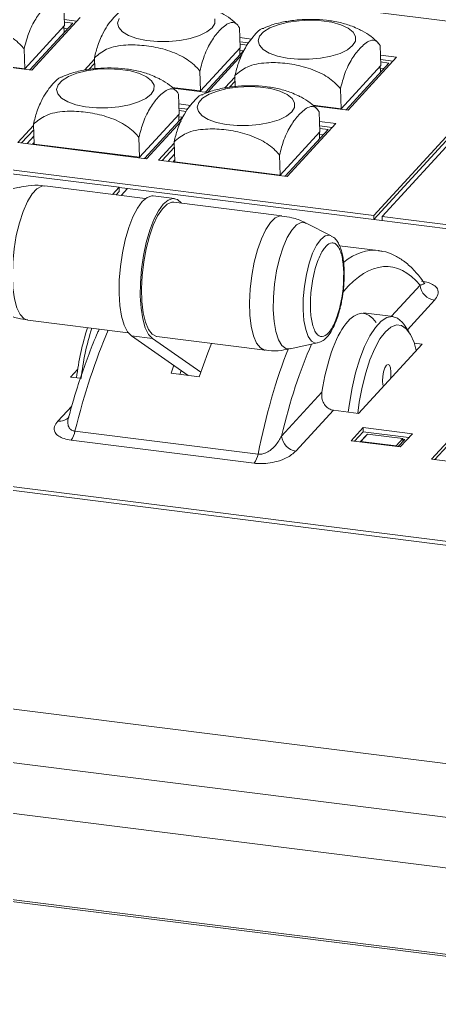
# Model space of a CAD drawing. Header units: millimetres. Extents: x 98 to 1129, y 87 to 737.
# Drawn here: x 920.8 to 976.7, y 539.8 to 669.1 of the extents above; entities that cross this region are included whole.
import ezdxf

# ---------------------------------------------------------------- set-up
doc = ezdxf.new("R2010")
doc.units = ezdxf.units.MM

msp = doc.modelspace()

# ---------------------------------------------------------------- linework, layer by layer
at = {"color": 7, "linetype": 'Continuous', "lineweight": 15}
for p, q in [((746.745, 697.95), (990.234, 667.274)), ((688.621, 677.683), (934.074, 646.759)), ((967.938, 643.006), (724.45, 673.683)), ((926.789, 668.272), (926.709, 670.928)), ((922.163, 662.365), (927.881, 668.589)), ((922.444, 662.33), (928.895, 669.351)), ((928.444, 668.86), (926.765, 669.072)), ((927.881, 668.589), (926.775, 668.728)), ((926.789, 668.272), (921.501, 662.517)), ((926.726, 668.204), (926.751, 667.359)), ((926.735, 667.912), (927.204, 667.853)), ((950.174, 665.326), (950.095, 667.982)), ((990.234, 667.274), (967.938, 643.006)), ((951.662, 666.483), (950.134, 666.675)), ((951.285, 665.983), (950.15, 666.125)), ((990.25, 666.724), (967.982, 642.487)), ((969.061, 642.865), (991.356, 667.132)), ((921.501, 662.517), (921.422, 665.173)), ((950.174, 665.326), (944.887, 659.571)), ((945.548, 659.419), (950.688, 665.014)), ((950.111, 665.257), (950.136, 664.413)), ((950.12, 664.966), (950.59, 664.906)), ((951.088, 665.665), (950.16, 665.782)), ((968.882, 662.969), (968.803, 665.625)), ((930.782, 663.794), (929.442, 662.336)), ((930.776, 663.995), (930.82, 662.519)), ((945.829, 659.383), (950.412, 664.371)), ((964.538, 657.026), (970.988, 664.048)), ((970.988, 664.048), (968.842, 664.318)), ((970.537, 663.557), (968.858, 663.768)), ((969.974, 663.285), (968.869, 663.425)), ((921.501, 662.517), (917.742, 662.991)), ((917.833, 662.911), (922.444, 662.33)), ((921.475, 662.452), (921.473, 662.521)), ((930.798, 663.245), (930.036, 662.415)), ((944.887, 659.571), (944.807, 662.227)), ((968.882, 662.969), (963.595, 657.214)), ((964.256, 657.062), (969.974, 663.285)), ((968.82, 662.9), (968.845, 662.056)), ((968.828, 662.609), (969.298, 662.549)), ((949.49, 661.437), (948.15, 659.979)), ((949.507, 660.888), (948.744, 660.058)), ((949.484, 661.638), (949.528, 660.162)), ((944.887, 659.571), (941.127, 660.044)), ((941.219, 659.964), (945.829, 659.383)), ((944.86, 659.506), (944.858, 659.574)), ((963.595, 657.214), (963.516, 659.87)), ((942.067, 656.501), (941.987, 659.157)), ((943.554, 657.658), (942.026, 657.851)), ((943.177, 657.158), (942.043, 657.301)), ((942.981, 656.84), (942.053, 656.957)), ((963.595, 657.214), (959.835, 657.687)), ((959.927, 657.607), (964.538, 657.026)), ((963.568, 657.149), (963.566, 657.217)), ((942.067, 656.501), (936.779, 650.746)), ((937.441, 650.594), (942.581, 656.189)), ((942.004, 656.433), (942.029, 655.588)), ((942.012, 656.141), (942.482, 656.082)), ((960.775, 654.144), (960.696, 656.8)), ((922.675, 654.97), (920.604, 652.716)), ((922.691, 654.42), (921.071, 652.657)), ((922.669, 655.17), (922.748, 652.514)), ((937.722, 650.559), (942.304, 655.547)), ((956.149, 648.237), (961.867, 654.461)), ((956.43, 648.202), (962.881, 655.223)), ((962.881, 655.223), (960.735, 655.494)), ((962.43, 654.732), (960.751, 654.944)), ((961.867, 654.461), (960.761, 654.6)), ((922.717, 653.54), (921.819, 652.562)), ((936.779, 650.746), (936.7, 653.402)), ((960.775, 654.144), (955.487, 648.389)), ((960.712, 654.076), (960.737, 653.231)), ((960.721, 653.784), (961.191, 653.725)), ((920.604, 652.716), (937.722, 650.559)), ((922.52, 652.474), (922.742, 652.716)), ((936.779, 650.746), (922.748, 652.514)), ((922.813, 652.506), (922.815, 652.437)), ((941.383, 652.613), (939.312, 650.359)), ((941.399, 652.063), (939.779, 650.3)), ((941.377, 652.813), (941.456, 650.157)), ((936.753, 650.681), (936.751, 650.75)), ((941.426, 651.183), (940.528, 650.205)), ((955.487, 648.389), (955.408, 651.045)), ((939.312, 650.359), (956.43, 648.202)), ((941.228, 650.117), (941.45, 650.359)), ((955.487, 648.389), (941.456, 650.157)), ((941.521, 650.149), (941.523, 650.08)), ((955.461, 648.324), (955.459, 648.393)), ((920.798, 646.783), (917.158, 645.982)), ((937.537, 645.251), (924.159, 646.937)), ((934.074, 646.759), (933.192, 645.799)), ((934.091, 646.21), (934.074, 646.759)), ((935.169, 646.587), (934.075, 646.725)), ((934.314, 645.657), (935.197, 646.618)), ((935.197, 646.618), (1003.552, 638.006)), ((934.091, 646.21), (933.659, 645.74)), ((941.412, 645.267), (938.605, 645.62)), ((955.733, 642.959), (941.349, 644.771)), ((967.954, 642.491), (967.938, 643.006)), ((1065.829, 630.673), (969.061, 642.865)), ((969.076, 642.349), (969.061, 642.865)), ((962.278, 640.297), (958.95, 641.976)), ((653.935, 639.93), (1030.72, 592.459)), ((968.558, 638.34), (963.404, 638.989)), ((970.52, 629.565), (966.565, 630.063)), ((921.909, 629.078), (935.287, 627.392)), ((972.637, 627.509), (971.935, 628.54)), ((938.515, 626.624), (935.709, 626.977)), ((935.709, 626.977), (943.268, 621.727)), ((938.515, 626.624), (944.922, 622.174)), ((939.099, 626.912), (953.483, 625.1)), ((956.844, 625.253), (960.484, 626.055)), ((974.381, 625.879), (973.337, 626.01)), ((974.381, 625.879), (965.931, 616.681)), ((928.558, 622.579), (927.579, 621.513)), ((941.328, 623.075), (940.969, 622.017)), ((944.711, 621.545), (940.969, 622.017)), ((942.138, 621.869), (942.323, 622.383)), ((927.579, 621.513), (928.904, 621.346)), ((955.678, 613.672), (961.056, 619.526)), ((962.592, 617.102), (957.601, 611.669)), ((962.592, 617.102), (965.931, 616.681)), ((928.187, 614.322), (952.547, 611.253)), ((966.541, 614.79), (964.937, 613.044)), ((973.089, 613.965), (966.541, 614.79)), ((966.557, 614.24), (966.541, 614.79)), ((629.987, 613.863), (1006.771, 566.392)), ((952.036, 610.053), (927.675, 613.123)), ((964.937, 613.044), (971.485, 612.219)), ((966.557, 614.24), (965.404, 612.985)), ((967.024, 613.839), (966.153, 612.891)), ((967.135, 613.922), (966.236, 612.944)), ((972.638, 613.474), (966.557, 614.24)), ((967.055, 613.835), (967.024, 613.839)), ((967.025, 613.802), (967.024, 613.839)), ((971.812, 613.333), (967.135, 613.922)), ((970.913, 612.354), (971.812, 613.333)), ((971.204, 612.255), (972.075, 613.203)), ((971.485, 612.219), (973.089, 613.965)), ((971.812, 613.333), (971.824, 612.929)), ((972.075, 613.203), (971.815, 613.235)), ((966.236, 612.944), (970.913, 612.354)), ((966.236, 612.944), (966.238, 612.88)), ((970.913, 612.354), (970.915, 612.291)), ((977.793, 612.95), (975.629, 610.595)), ((977.716, 612.299), (976.096, 610.536)), ((975.629, 610.595), (994.992, 608.155)), ((1031.143, 592.92), (900.934, 609.324)), ((1004.822, 559.526), (628.037, 606.997)), ((1004.608, 552.8), (627.823, 600.27)), ((1014.519, 540.064), (643.495, 586.808)), ((643.742, 586.514), (1014.766, 539.77))]:
    msp.add_line(p, q, dxfattribs=at)
at = {"color": 8, "linetype": 'Continuous', "lineweight": 15}
for p, q in [((970.304, 629.592), (974.115, 633.739)), ((976.037, 631.736), (972.431, 627.811)), ((925.925, 615.659), (927.766, 617.663))]:
    msp.add_line(p, q, dxfattribs=at)
at = {"color": 7, "linetype": 'Continuous', "lineweight": 15, "flags": 128}
for points in [[(946.434, 667.97), (945.741, 667.416), (944.759, 666.932), (943.538, 666.546), (942.147, 666.278), (940.658, 666.143), (939.153, 666.147), (937.713, 666.291), (936.415, 666.567), (935.329, 666.959), (934.515, 667.448), (934.015, 668.006), (933.856, 668.603), (934.048, 669.207)], [(946.815, 669.171), (946.798, 668.566), (946.434, 667.97)], [(965.142, 665.613), (964.45, 665.059), (963.467, 664.575), (962.247, 664.189), (960.855, 663.921), (959.366, 663.786), (957.861, 663.79), (956.421, 663.934), (955.123, 664.21), (954.037, 664.602), (953.223, 665.091), (952.723, 665.649), (952.565, 666.246), (952.757, 666.85), (953.289, 667.429), (954.132, 667.952), (955.241, 668.389), (956.556, 668.719), (958.006, 668.922), (959.513, 668.988), (960.996, 668.913), (962.374, 668.702), (963.574, 668.366), (964.531, 667.922), (965.192, 667.395), (965.524, 666.814), (965.507, 666.209), (965.142, 665.613)], [(938.326, 659.146), (937.634, 658.591), (936.651, 658.108), (935.431, 657.722), (934.039, 657.454), (932.551, 657.318), (931.046, 657.323), (929.605, 657.466), (928.307, 657.742), (927.222, 658.135), (926.407, 658.623), (925.907, 659.181), (925.749, 659.778), (925.941, 660.383), (926.473, 660.962), (927.316, 661.484), (928.425, 661.922), (929.74, 662.251), (931.19, 662.454), (932.697, 662.52), (934.18, 662.446), (935.558, 662.235), (936.758, 661.898), (937.715, 661.455), (938.377, 660.928), (938.708, 660.346), (938.691, 659.741), (938.326, 659.146)], [(957.035, 656.789), (956.342, 656.234), (955.36, 655.751), (954.139, 655.365), (952.747, 655.097), (951.259, 654.961), (949.754, 654.966), (948.314, 655.109), (947.016, 655.385), (945.93, 655.778), (945.115, 656.266), (944.615, 656.824), (944.457, 657.421), (944.649, 658.026), (945.181, 658.605), (946.025, 659.127), (947.134, 659.565), (948.449, 659.894), (949.899, 660.097), (951.406, 660.163), (952.888, 660.089), (954.267, 659.878), (955.466, 659.541), (956.423, 659.098), (957.085, 658.571), (957.416, 657.989), (957.399, 657.384), (957.035, 656.789)], [(938.605, 645.62), (938.42, 645.627), (937.783, 645.42), (937.132, 644.867), (936.492, 643.988), (935.887, 642.817), (935.339, 641.397), (934.869, 639.782), (934.495, 638.032), (934.231, 636.214), (934.086, 634.394), (934.067, 632.642), (934.173, 631.024), (934.4, 629.599), (934.742, 628.423), (935.183, 627.538), (935.709, 626.977)], [(942.365, 644.631), (941.825, 645.127), (941.226, 645.274), (940.589, 645.067), (939.938, 644.514), (939.298, 643.635), (938.693, 642.463), (938.145, 641.044), (937.676, 639.428), (937.302, 637.679), (937.037, 635.86), (936.893, 634.041), (936.873, 632.289), (936.979, 630.67), (937.207, 629.246), (937.548, 628.069), (937.989, 627.184), (938.515, 626.624)], [(941.349, 644.771), (941.095, 644.771), (940.462, 644.512), (939.818, 643.899), (939.191, 642.956), (938.606, 641.722), (938.088, 640.246), (937.657, 638.591), (937.331, 636.823), (937.124, 635.014), (937.043, 633.24), (937.093, 631.572), (937.271, 630.079), (937.569, 628.822), (937.977, 627.852), (938.476, 627.209), (939.048, 626.92), (939.099, 626.912)], [(956.844, 625.253), (956.255, 625.303), (955.723, 625.717), (955.271, 626.479), (954.919, 627.554), (954.683, 628.896), (954.573, 630.446), (954.594, 632.136), (954.745, 633.893), (955.019, 635.639), (955.404, 637.299), (955.884, 638.799), (956.438, 640.075), (957.04, 641.07), (957.666, 641.742), (958.287, 642.059), (958.877, 642.01), (958.95, 641.976)], [(964.553, 616.855), (964.706, 618.016), (965.073, 620.101), (965.542, 622.092), (966.102, 623.938), (966.738, 625.586), (967.432, 626.994), (968.165, 628.123), (968.918, 628.943), (969.671, 629.431), (970.402, 629.575), (971.093, 629.369), (971.724, 628.821), (971.935, 628.54)], [(965.819, 616.695), (966.021, 618.167), (966.399, 620.175), (966.88, 622.074), (967.448, 623.809), (968.088, 625.327), (968.78, 626.583), (969.503, 627.54), (970.236, 628.168), (970.957, 628.45), (971.644, 628.376), (972.277, 627.949), (972.837, 627.182), (973.308, 626.098), (973.607, 625.036)], [(946.344, 625.999), (945.853, 624.754), (944.711, 621.545)], [(970.17, 621.296), (970.217, 621.62), (970.244, 622.228), (970.184, 622.742), (970.048, 623.084), (969.855, 623.203), (969.636, 623.079), (969.424, 622.733), (969.25, 622.216), (969.142, 621.607), (969.116, 621), (969.175, 620.486), (969.238, 620.281)]]:
    msp.add_lwpolyline(points, dxfattribs=at)
at = {"color": 8, "linetype": 'Continuous', "lineweight": 15, "flags": 128}
for points in [[(924.159, 646.937), (923.758, 646.908), (923.119, 646.565), (922.477, 645.871), (921.858, 644.855), (921.287, 643.559), (920.787, 642.035), (920.38, 640.347), (920.081, 638.563), (919.903, 636.756), (919.853, 635), (919.933, 633.367), (920.14, 631.925), (920.466, 630.731), (920.897, 629.835), (921.415, 629.274), (921.909, 629.078)], [(953.483, 625.1), (953.432, 625.108), (952.861, 625.397), (952.361, 626.04), (951.954, 627.01), (951.655, 628.267), (951.477, 629.76), (951.427, 631.428), (951.508, 633.202), (951.715, 635.01), (952.041, 636.779), (952.472, 638.434), (952.99, 639.909), (953.575, 641.144), (954.202, 642.087), (954.846, 642.7), (955.48, 642.959), (955.734, 642.958)], [(960.484, 626.055), (960.171, 626.044), (959.665, 626.306), (959.23, 626.916), (958.889, 627.84), (958.659, 629.035), (958.551, 630.438), (958.571, 631.981), (958.718, 633.585), (958.984, 635.171), (959.356, 636.658), (959.816, 637.973), (960.34, 639.049), (960.902, 639.832), (961.474, 640.283), (962.027, 640.379), (962.278, 640.297)]]:
    msp.add_lwpolyline(points, dxfattribs=at)
at = {"color": 7, "linetype": 'Continuous', "lineweight": 15}
for centre, radius, start, end in [((976.342, 633.952), 2.238, 185.46755, 262.16609), ((960.095, 617.924), 31.883, 161.43608, 173.72442), ((964.147, 617.379), 35.361, 162.51168, 173.57944), ((925.424, 614.791), 2.802, 323.46498, 350.38322), ((957.906, 613.885), 2.238, 185.46746, 262.16625), ((949.784, 611.721), 2.802, 323.46498, 350.38322)]:
    msp.add_arc(centre, radius, start, end, dxfattribs=at)
at = {"color": 8, "linetype": 'Continuous', "lineweight": 15}
msp.add_arc((926.173, 617.262), 1.621, 261.18458, 316.8951, dxfattribs=at)
for centre, major_axis, ratio, start_param, end_param in [((964.682, 598.512), (3.723, 39.845), 0.3463021, 6.2698071, 6.5980563), ((966.55, 598.34), (3.472, 37.86), 0.3469663, 5.9510885, 6.7357525), ((938.684, 601.787), (6.252, 39.527), 0.3197634, 0.9064081, 1.2990517), ((964.682, 598.512), (3.723, 39.845), 0.3463021, 0.8654544, 1.2778222), ((966.55, 598.34), (3.472, 37.86), 0.3469663, 0.788721, 1.1858971)]:
    msp.add_ellipse(centre, major_axis=major_axis, ratio=ratio, start_param=start_param, end_param=end_param, dxfattribs=at)
at = {"color": 7, "linetype": 'Continuous', "lineweight": 15}
msp.add_ellipse((965.342, 616.84), major_axis=(1.206, 13.151), ratio=0.3469663, start_param=5.8775192, end_param=7.6802465, dxfattribs=at)
for points, knots in [([(921.422, 665.173), (921.607, 665.873), (922.028, 667.467), (922.959, 669.233), (923.872, 670.422), (924.687, 671.199), (925.434, 671.643), (926.156, 671.678), (926.543, 671.153), (926.709, 670.928)], [0, 0, 0, 0, 0.1399621, 0.3190156, 0.4996804, 0.6187294, 0.739816, 0.8886059, 1, 1, 1, 1]), ([(934.623, 670.258), (934.547, 670.25), (934.135, 670.205), (933.462, 669.472), (932.656, 668.519), (931.93, 667.351), (931.252, 665.866), (930.919, 664.556), (930.776, 663.995)], [0, 0, 0, 0, 0.0567129, 0.3069664, 0.4718709, 0.6395977, 0.8456987, 1, 1, 1, 1]), ([(949.827, 668.35), (949.516, 668.637), (948.864, 669.24), (947.979, 669.817), (947.401, 670.068), (947.243, 670.137)], [0, 0, 0, 0, 0.3978019, 0.8353363, 1, 1, 1, 1]), ([(907.391, 666.941), (907.905, 667.357), (909.078, 668.306), (911.483, 668.694), (914.014, 668.622), (916.526, 668.163), (918.893, 667.315), (920.549, 666.176), (921.238, 665.384), (921.422, 665.173)], [0, 0, 0, 0, 0.1399596, 0.3190099, 0.4793524, 0.6398193, 0.8078096, 0.9487288, 1, 1, 1, 1]), ([(944.807, 662.227), (944.992, 662.926), (945.414, 664.521), (946.344, 666.287), (947.257, 667.475), (948.073, 668.252), (948.82, 668.696), (949.541, 668.732), (949.929, 668.207), (950.095, 667.982)], [0, 0, 0, 0, 0.1399621, 0.3190156, 0.4996804, 0.6187294, 0.739816, 0.8886059, 1, 1, 1, 1]), ([(965.951, 667.78), (965.659, 667.919), (964.87, 668.297), (963.437, 668.7), (961.674, 669.01), (959.822, 669.125), (957.967, 669.064), (956.133, 668.811), (954.56, 668.458), (953.664, 668.077), (953.318, 667.931)], [0, 0, 0, 0, 0.078117, 0.2113506, 0.353409, 0.4922004, 0.6284354, 0.7663632, 0.9100125, 1, 1, 1, 1]), ([(953.331, 667.901), (953.255, 667.893), (952.843, 667.848), (952.17, 667.115), (951.365, 666.162), (950.638, 664.994), (949.96, 663.509), (949.627, 662.199), (949.484, 661.638)], [0, 0, 0, 0, 0.0567129, 0.3069664, 0.4718709, 0.6395977, 0.8456987, 1, 1, 1, 1]), ([(968.535, 665.993), (968.225, 666.28), (967.572, 666.883), (966.687, 667.46), (966.109, 667.711), (965.951, 667.78)], [0, 0, 0, 0, 0.3978019, 0.8353363, 1, 1, 1, 1]), ([(963.516, 659.87), (963.701, 660.569), (964.122, 662.164), (965.053, 663.93), (965.965, 665.118), (966.781, 665.895), (967.528, 666.339), (968.249, 666.375), (968.637, 665.85), (968.803, 665.625)], [0, 0, 0, 0, 0.1399621, 0.3190156, 0.4996804, 0.6187294, 0.739816, 0.8886059, 1, 1, 1, 1]), ([(930.776, 663.995), (931.291, 664.411), (932.463, 665.359), (934.868, 665.748), (937.399, 665.676), (939.911, 665.217), (942.278, 664.369), (943.935, 663.23), (944.624, 662.438), (944.807, 662.227)], [0, 0, 0, 0, 0.1399595, 0.3190097, 0.4793522, 0.6398194, 0.8078096, 0.9487287, 1, 1, 1, 1]), ([(939.135, 661.312), (938.843, 661.452), (938.054, 661.83), (936.621, 662.232), (934.859, 662.543), (933.006, 662.657), (931.152, 662.596), (929.318, 662.344), (927.745, 661.991), (926.848, 661.61), (926.503, 661.463)], [0, 0, 0, 0, 0.0781165, 0.2113507, 0.353409, 0.4921999, 0.6284354, 0.7663633, 0.9100123, 1, 1, 1, 1]), ([(949.484, 661.638), (949.999, 662.054), (951.172, 663.002), (953.576, 663.391), (956.107, 663.319), (958.619, 662.86), (960.986, 662.012), (962.643, 660.873), (963.332, 660.081), (963.516, 659.87)], [0, 0, 0, 0, 0.1399596, 0.3190101, 0.4793526, 0.6398193, 0.8078095, 0.948729, 1, 1, 1, 1]), ([(926.516, 661.434), (926.439, 661.425), (926.027, 661.38), (925.354, 660.647), (924.549, 659.694), (923.822, 658.526), (923.145, 657.041), (922.811, 655.731), (922.669, 655.17)], [0, 0, 0, 0, 0.0567127, 0.3069664, 0.4718709, 0.6395978, 0.8456988, 1, 1, 1, 1]), ([(941.72, 659.525), (941.409, 659.812), (940.756, 660.415), (939.871, 660.992), (939.293, 661.243), (939.135, 661.312)], [0, 0, 0, 0, 0.397802, 0.8353364, 1, 1, 1, 1]), ([(936.7, 653.402), (936.885, 654.102), (937.306, 655.696), (938.237, 657.462), (939.149, 658.651), (939.965, 659.428), (940.712, 659.872), (941.433, 659.907), (941.821, 659.382), (941.987, 659.157)], [0, 0, 0, 0, 0.1399621, 0.3190154, 0.4996802, 0.6187292, 0.7398159, 0.8886058, 1, 1, 1, 1]), ([(957.843, 658.955), (957.552, 659.095), (956.762, 659.473), (955.329, 659.875), (953.567, 660.186), (951.715, 660.3), (949.86, 660.239), (948.026, 659.987), (946.453, 659.634), (945.556, 659.253), (945.211, 659.106)], [0, 0, 0, 0, 0.078117, 0.2113506, 0.353409, 0.4922004, 0.6284354, 0.7663633, 0.9100125, 1, 1, 1, 1]), ([(945.224, 659.077), (945.148, 659.068), (944.736, 659.023), (944.063, 658.29), (943.257, 657.337), (942.531, 656.169), (941.853, 654.684), (941.52, 653.374), (941.377, 652.813)], [0, 0, 0, 0, 0.0567127, 0.3069664, 0.4718709, 0.6395978, 0.8456988, 1, 1, 1, 1]), ([(960.428, 657.168), (960.117, 657.455), (959.464, 658.058), (958.58, 658.635), (958.002, 658.886), (957.843, 658.955)], [0, 0, 0, 0, 0.397802, 0.8353364, 1, 1, 1, 1]), ([(955.408, 651.045), (955.593, 651.745), (956.015, 653.339), (956.945, 655.105), (957.858, 656.294), (958.674, 657.071), (959.42, 657.515), (960.142, 657.55), (960.53, 657.025), (960.696, 656.8)], [0, 0, 0, 0, 0.1399621, 0.3190154, 0.4996802, 0.6187292, 0.7398159, 0.8886058, 1, 1, 1, 1]), ([(922.669, 655.17), (923.183, 655.586), (924.356, 656.535), (926.761, 656.923), (929.292, 656.852), (931.804, 656.392), (934.171, 655.544), (935.827, 654.405), (936.516, 653.614), (936.7, 653.402)], [0, 0, 0, 0, 0.1399595, 0.3190097, 0.4793522, 0.6398194, 0.8078096, 0.9487287, 1, 1, 1, 1]), ([(941.377, 652.813), (941.891, 653.229), (943.064, 654.178), (945.469, 654.566), (948, 654.495), (950.512, 654.035), (952.879, 653.187), (954.536, 652.048), (955.224, 651.257), (955.408, 651.045)], [0, 0, 0, 0, 0.1399596, 0.3190101, 0.4793526, 0.6398193, 0.8078095, 0.948729, 1, 1, 1, 1]), ([(924.156, 646.908), (924.019, 646.934), (923.302, 647.069), (922.155, 647.038), (921.188, 646.831), (920.797, 646.747)], [0, 0, 0, 0, 0.1234517, 0.6458501, 1, 1, 1, 1]), ([(958.965, 641.944), (958.878, 641.996), (958.289, 642.348), (957.195, 642.714), (956.173, 642.865), (955.73, 642.93)], [0, 0, 0, 0, 0.0891256, 0.6047894, 1, 1, 1, 1]), ([(964.014, 635.538), (964.013, 635.644), (964.011, 636.059), (963.953, 636.746), (963.837, 637.579), (963.656, 638.342), (963.412, 639.022), (963.083, 639.602), (962.72, 640.045), (962.402, 640.205), (962.284, 640.264)], [0, 0, 0, 0, 0.0471041, 0.1843522, 0.3274997, 0.4725888, 0.6190217, 0.7671517, 0.913944, 1, 1, 1, 1]), ([(963.952, 635.54), (963.944, 634.784), (963.932, 633.622), (963.696, 631.982), (963.437, 630.751), (963.105, 629.618), (962.61, 628.363), (961.914, 627.241), (961.197, 626.824), (960.661, 626.958), (960.284, 627.319), (959.969, 627.926), (959.662, 628.975), (959.472, 630.663), (959.553, 632.647), (959.78, 634.278), (960.04, 635.511), (960.372, 636.643), (960.867, 637.899), (961.563, 639.021), (962.28, 639.438), (962.816, 639.304), (963.193, 638.943), (963.506, 638.334), (963.822, 637.295), (963.901, 636.231), (963.952, 635.54)], [0, 0, 0, 0, 0.0598643, 0.0920902, 0.125, 0.1579098, 0.1901357, 0.25, 0.3098643, 0.3420902, 0.375, 0.4079099, 0.4401359, 0.5, 0.5598643, 0.5920902, 0.6250001, 0.6579098, 0.6901357, 0.7500001, 0.8098641, 0.8420902, 0.875, 0.9079099, 0.9401359, 1, 1, 1, 1]), ([(974.636, 634.047), (974.582, 634.129), (974.155, 634.784), (973.276, 635.822), (971.994, 636.975), (970.62, 637.778), (969.493, 638.222), (968.789, 638.28), (968.596, 638.295)], [0, 0, 0, 0, 0.03410009, 0.27196402, 0.50659533, 0.70666394, 0.91975766, 1, 1, 1, 1]), ([(963.872, 632.862), (963.924, 633.363), (963.997, 634.063), (964.027, 634.955), (964.018, 635.34), (964.014, 635.538)], [0, 0, 0, 0, 0.5498199, 0.767278, 1, 1, 1, 1]), ([(974.287, 634.273), (974.613, 634.215), (975.264, 634.099), (976.021, 633.732), (976.534, 633.187), (976.592, 632.476), (976.221, 631.982), (976.037, 631.736)], [0, 0, 0, 0, 0.14715871, 0.29386436, 0.48614409, 0.74456276, 1, 1, 1, 1]), ([(974.75, 633.917), (974.756, 633.915), (974.785, 633.9), (974.689, 633.944), (974.648, 634.046), (974.645, 634.053)], [0, 0, 0, 0, 0.1789453, 0.9442917, 1, 1, 1, 1]), ([(963.421, 630.509), (963.447, 630.605), (963.545, 630.966), (963.71, 631.749), (963.812, 632.45), (963.872, 632.862)], [0, 0, 0, 0, 0.1301687, 0.4883216, 1, 1, 1, 1]), ([(918.653, 630.106), (918.748, 630.049), (919.344, 629.692), (920.447, 629.322), (921.468, 629.171), (921.911, 629.106)], [0, 0, 0, 0, 0.0964952, 0.6081479, 1, 1, 1, 1]), ([(960.526, 626.098), (960.648, 626.124), (961.022, 626.201), (961.5, 626.583), (962.051, 627.193), (962.546, 628.023), (962.974, 629.029), (963.255, 629.863), (963.381, 630.353), (963.421, 630.509)], [0, 0, 0, 0, 0.0787123, 0.2408473, 0.3907285, 0.600392, 0.7834715, 0.9308897, 1, 1, 1, 1]), ([(931.409, 627.881), (931.335, 627.719), (930.867, 626.707), (930.058, 624.644), (928.999, 621.706), (928.097, 618.898), (927.583, 617.031), (927.368, 616.248)], [0, 0, 0, 0, 0.0486285, 0.305199, 0.5608503, 0.8158253, 1, 1, 1, 1]), ([(953.487, 625.128), (953.624, 625.102), (954.34, 624.967), (955.498, 625), (956.475, 625.209), (956.876, 625.295)], [0, 0, 0, 0, 0.1221893, 0.6397625, 1, 1, 1, 1]), ([(961.056, 619.526), (961.04, 619.187), (961.011, 618.606), (961.347, 617.852), (961.827, 617.355), (962.287, 617.15), (962.542, 617.11), (962.592, 617.102)], [0, 0, 0, 0, 0.3089592, 0.529453, 0.7507874, 0.950749, 1, 1, 1, 1]), ([(927.675, 613.123), (927.349, 613.18), (926.698, 613.296), (925.941, 613.663), (925.428, 614.209), (925.37, 614.919), (925.741, 615.413), (925.925, 615.659)], [0, 0, 0, 0, 0.1471603, 0.2938657, 0.4861457, 0.7445624, 1, 1, 1, 1]), ([(927.344, 616.209), (927.343, 616.206), (927.34, 616.084), (927.318, 616.084), (927.296, 616.083)], [0, 0, 0, 0, 0.0254872, 1, 1, 1, 1]), ([(952.547, 611.253), (952.671, 611.245), (952.972, 611.224), (953.298, 611.315), (953.719, 611.479), (954.258, 611.799), (955.059, 612.565), (955.438, 613.243), (955.678, 613.672)], [0, 0, 0, 0, 0.07799974, 0.18849529, 0.19779309, 0.36204909, 0.59617795, 1, 1, 1, 1]), ([(957.601, 611.669), (957.23, 611.347), (956.622, 610.82), (955.207, 610.288), (953.956, 610.04), (952.877, 609.976), (952.281, 610.031), (952.036, 610.053)], [0, 0, 0, 0, 0.3475142, 0.57060068, 0.74825062, 0.89630823, 1, 1, 1, 1])]:
    msp.add_open_spline(points, degree=3, knots=knots, dxfattribs=at)
at = {"color": 8, "linetype": 'Continuous', "lineweight": 15}
for points, knots in [([(974.115, 633.739), (974.264, 633.781), (974.551, 633.861), (974.738, 633.965), (974.64, 634.036), (974.63, 634.042)], [0, 0, 0, 0, 0.4913084, 0.9507321, 1, 1, 1, 1]), ([(927.36, 616.25), (927.357, 616.241), (927.23, 615.932), (927.2, 615.415), (927.346, 614.809), (927.658, 614.483), (927.959, 614.355), (928.13, 614.331), (928.187, 614.322)], [0, 0, 0, 0, 0.0109718, 0.4072966, 0.6678523, 0.841382, 0.9468691, 1, 1, 1, 1])]:
    msp.add_open_spline(points, degree=3, knots=knots, dxfattribs=at)

doc.saveas('drawing.dxf')
